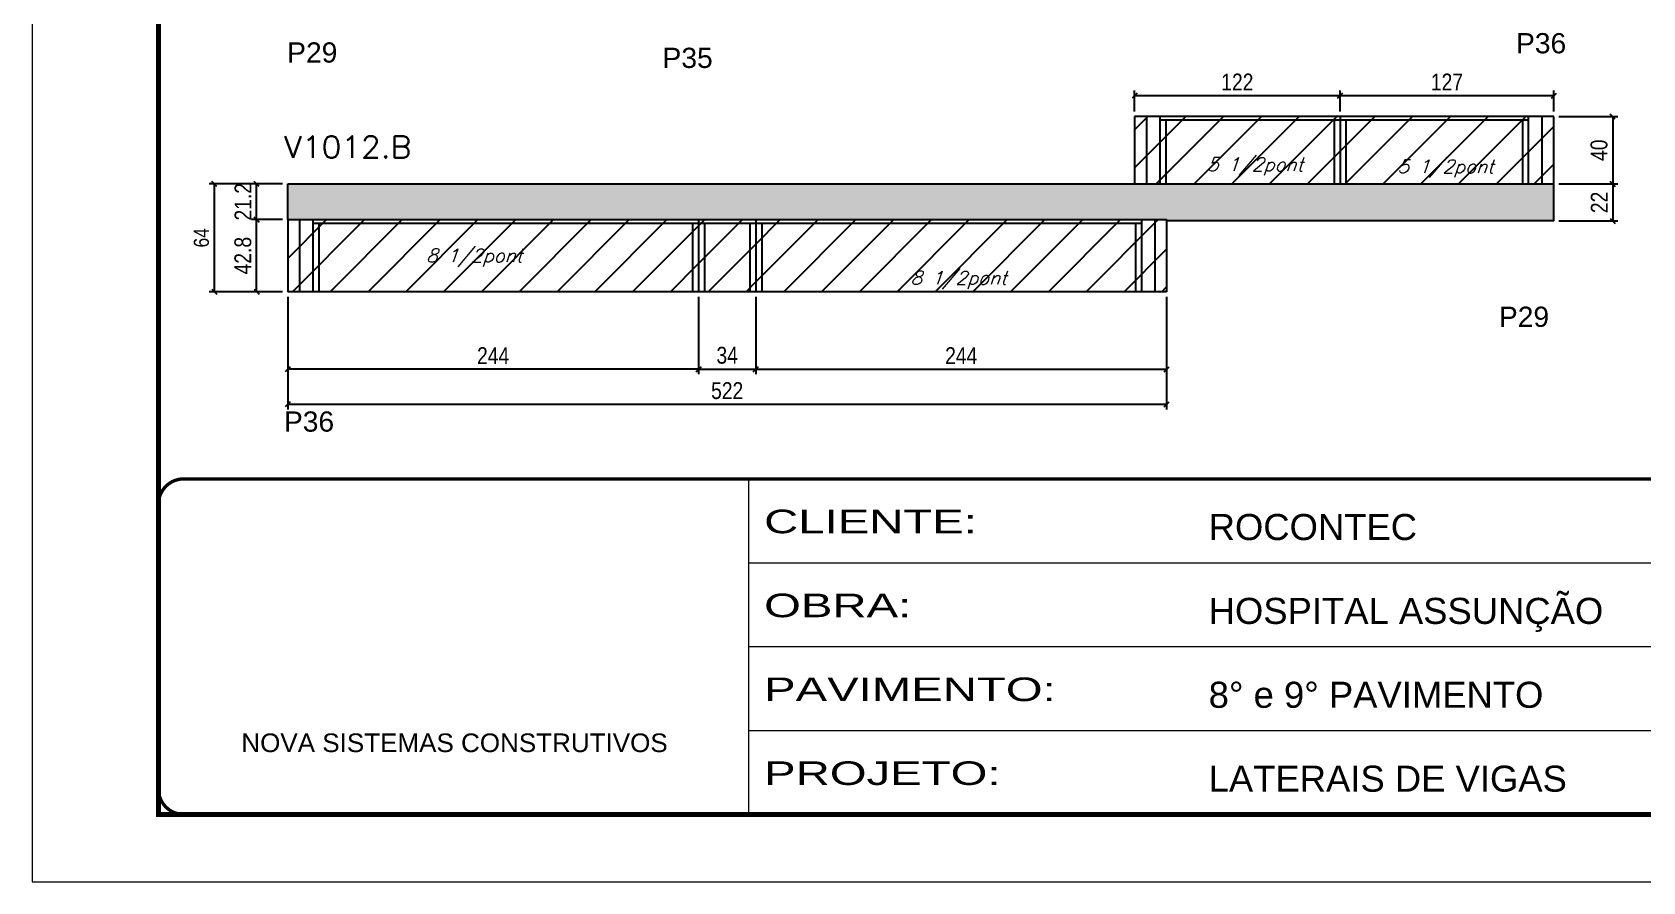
# Model space of a CAD drawing. Extents: x -20960 to -5926, y -2106 to 21915.
# Drawn here: x -12207 to -11250, y 16271 to 16776 of the extents above; entities that cross this region are included whole.
import ezdxf

# ---------------------------------------------------------------- set-up
doc = ezdxf.new("R2010")
doc.units = 0
doc.linetypes.add('CONTINUO', pattern=[0])
doc.linetypes.add('DASHED', pattern=[0.75, 0.5, -0.25])
for name, color, linetype in [('5', 5, 'Continuous'), ('COTA', 241, 'Continuous'), ('Painéis', 200, 'Continuous'), ('Reaproveitamento', 251, 'Continuous'), ('SARR_2.2x7', 40, 'Continuous'), ('SARR_3.5x7', 81, 'Continuous'), ('texto', 7, 'Continuous')]:
    doc.layers.add(name, color=color, linetype=linetype)
for name, color, linetype, lineweight in [('Folhas', 255, 'Continuous', 9), ('SARRAFO DE PRESSAO', 251, 'DASHED', 9), ('Texto Seção', 7, 'Continuous', 15)]:
    doc.layers.add(name, color=color, linetype=linetype, lineweight=lineweight)
doc.styles.add('ARIAL', font='arial.ttf')
doc.styles.add('COTA TECNICA', font='techl___.ttf', dxfattribs={"height": 10})
doc.styles.add('COTA TECNICA-50', font='techl___.ttf', dxfattribs={"height": 9})
doc.styles.add('REGUA-120', font='ROMANS.shx', dxfattribs={"height": 15})
doc.styles.add('Romans', font='romans.shx')
doc.styles.get("Standard").update_dxf_attribs({"font": 'arial.ttf'})
doc.styles.add('Tecnologia', font='')
doc.styles.get('Tecnologia').set_extended_font_data('Forgotten Futurist')
doc.dimstyles.new('COTA PAINEL-50', dxfattribs={"dimtxt": 9, "dimasz": 3, "dimexe": 3, "dimexo": 3, "dimgap": 3, "dimtad": 1, "dimdec": 1, "dimzin": 12, "dimdsep": 46, "dimtxsty": 'COTA TECNICA-50', "dimblk1": 'OBLIQUE', "dimblk2": 'OBLIQUE', "dimsah": 1, "dimcen": 0.9, "dimclrd": 4, "dimclre": 4, "dimclrt": 240, "dimadec": 1, "dimazin": 3, "dimtfac": 1, "dimtdec": 1, "dimtmove": 0, "dimatfit": 3, "dimfxl": 1, "dimtolj": 1, "dimtzin": 12, "dimarcsym": 0})
doc.dimstyles.new('PAINEL', dxfattribs={"dimtxt": 10, "dimasz": 3, "dimexe": 3, "dimexo": 3, "dimgap": 3, "dimtad": 1, "dimdec": 1, "dimzin": 12, "dimdsep": 46, "dimtxsty": 'COTA TECNICA', "dimblk1": 'OBLIQUE', "dimblk2": 'OBLIQUE', "dimsah": 1, "dimcen": 0.9, "dimclrd": 4, "dimclre": 4, "dimclrt": 240, "dimadec": 1, "dimazin": 3, "dimtfac": 1, "dimtdec": 1, "dimtmove": 0, "dimatfit": 3, "dimfxl": 1, "dimtolj": 1, "dimtzin": 12, "dimarcsym": 0})
pattern_1 = [(45, (-1598.5, 0), (-11.22532, 11.22532), [])]

# ---------------------------------------------------------------- blocks, each defined once
blk = doc.blocks.new('9999999999')
at = {"color": 30, "linetype": 'CONTINUO'}
for p, q in [((98564.56, 34230.21), (98564.56, 34429.45)), ((98564.56, 34379.64), (99583.98, 34379.64)), ((98564.56, 34329.83), (99487.98, 34329.83)), ((98564.56, 34280.02), (99487.98, 34280.02))]:
    blk.add_line(p, q, dxfattribs=at)
at = {"color": 30, "linetype": 'CONTINUO', "const_width": 2}
blk.add_lwpolyline([(99583.98, 34230.21), (99583.98, 34414.45, 0.414214), (99568.98, 34429.45), (98228.98, 34429.45, 0.414214), (98213.98, 34414.45), (98213.98, 34245.21, 0.414214), (98228.98, 34230.21), (99583.98, 34230.21)], format="xyb", dxfattribs=at)
at = {"layer": 'Folhas'}
blk.add_lwpolyline([(98138.98, 34190.21), (99623.98, 34190.21), (99623.98, 35240.21), (98138.98, 35240.21)], close=True, dxfattribs=at)
at = {"layer": 'Folhas', "color": 30, "const_width": 3}
blk.add_lwpolyline([(98213.98, 34230.21), (99583.98, 34230.21), (99583.98, 35200.21), (98213.98, 35200.21)], close=True, dxfattribs=at)
at = {"color": 7, "linetype": 'Continuous', "ltscale": 5, "style": 'ARIAL'}
for s, height, p in [('ROCONTEC', 15.483, (98837.68, 34393.13)), ('HOSPITAL ASSUNÇÃO', 15.4829, (98837.68, 34343.32)), ('8° e 9° PAVIMENTO', 15.4829, (98837.68, 34293.51)), ('NOVA SISTEMAS CONSTRUTIVOS', 11.0592, (98263.19, 34267.21)), ('LATERAIS DE VIGAS', 15.4829, (98837.68, 34243.7))]:
    blk.add_text(s, height=height, dxfattribs=at).set_placement(p)
at = {"layer": 'Folhas', "color": 7, "style": 'Tecnologia', "width": 1.5}
for s, p in [('CLIENTE:', (98573.65, 34397.17)), ('OBRA:', (98573.65, 34347.31)), ('PAVIMENTO:', (98573.65, 34297.5)), ('PROJETO:', (98573.65, 34247.69))]:
    blk.add_text(s, height=14, dxfattribs=at).set_placement(p)
blk = doc.blocks.new('_Oblique')
at = {"color": 0, "linetype": 'ByBlock', "lineweight": -2}
blk.add_line((-0.5, -0.5), (0.5, 0.5), dxfattribs=at)
blk = doc.blocks.new('*D6842')
at = {"layer": 'COTA', "color": 4, "linetype": 'ByBlock', "lineweight": -2, "transparency": 16777216}
for p, q in [((-12055.27, 16618.5), (-12055.27, 16572.47)), ((-11811.27, 16618.5), (-11811.27, 16572.47)), ((-11811.27, 16575.47), (-12055.27, 16575.47))]:
    blk.add_line(p, q, dxfattribs=at)
at = {"layer": 'Defpoints', "color": 0, "linetype": 'ByBlock', "transparency": 16777216}
for p in [(-12055.27, 16621.5), (-11811.27, 16621.5), (-12055.27, 16575.47)]:
    blk.add_point(p, dxfattribs=at)
at = {"layer": 'COTA', "color": 4, "linetype": 'ByBlock', "lineweight": -2, "transparency": 16777216, "xscale": 3, "yscale": 3, "zscale": 3, "rotation": 180}
blk.add_blockref('_Oblique', (-12055.27, 16575.47), dxfattribs=at)
at = {"layer": 'COTA', "color": 4, "linetype": 'ByBlock', "lineweight": -2, "transparency": 16777216, "xscale": 3, "yscale": 3, "zscale": 3}
blk.add_blockref('_Oblique', (-11811.27, 16575.47), dxfattribs=at)
at = {"layer": 'COTA', "color": 240, "linetype": 'ByBlock', "transparency": 16777216, "insert": (-11933.27, 16583.55), "char_height": 10, "attachment_point": 5, "style": 'COTA TECNICA'}
blk.add_mtext('\\A1;244', dxfattribs=at)
blk = doc.blocks.new('*D6843')
at = {"layer": 'COTA', "color": 4, "linetype": 'ByBlock', "lineweight": -2, "transparency": 16777216}
for p, q in [((-11811.27, 16618.5), (-11811.27, 16572.47)), ((-11777.27, 16618.5), (-11777.27, 16572.47)), ((-11811.27, 16575.47), (-11777.27, 16575.47))]:
    blk.add_line(p, q, dxfattribs=at)
at = {"layer": 'Defpoints', "color": 0, "linetype": 'ByBlock', "transparency": 16777216}
for p in [(-11811.27, 16621.5), (-11777.27, 16621.5), (-11777.27, 16575.47)]:
    blk.add_point(p, dxfattribs=at)
at = {"layer": 'COTA', "color": 4, "linetype": 'ByBlock', "lineweight": -2, "transparency": 16777216, "xscale": 3, "yscale": 3, "zscale": 3, "rotation": 180}
blk.add_blockref('_Oblique', (-11811.27, 16575.47), dxfattribs=at)
at = {"layer": 'COTA', "color": 4, "linetype": 'ByBlock', "lineweight": -2, "transparency": 16777216, "xscale": 3, "yscale": 3, "zscale": 3}
blk.add_blockref('_Oblique', (-11777.27, 16575.47), dxfattribs=at)
at = {"layer": 'COTA', "color": 240, "linetype": 'ByBlock', "transparency": 16777216, "insert": (-11794.27, 16583.69), "char_height": 10, "attachment_point": 5, "style": 'COTA TECNICA'}
blk.add_mtext('\\A1;34', dxfattribs=at)
blk = doc.blocks.new('*D6853')
at = {"layer": 'COTA', "color": 4, "linetype": 'ByBlock', "lineweight": -2, "transparency": 16777216}
for p, q in [((-12058.27, 16664.3), (-12076.75, 16664.3)), ((-12073.75, 16621.5), (-12073.75, 16664.3)), ((-12058.27, 16621.5), (-12076.75, 16621.5))]:
    blk.add_line(p, q, dxfattribs=at)
at = {"layer": 'Defpoints', "color": 0, "linetype": 'ByBlock', "transparency": 16777216}
for p in [(-12073.75, 16664.3), (-12055.27, 16664.3), (-12055.27, 16621.5)]:
    blk.add_point(p, dxfattribs=at)
at = {"layer": 'COTA', "color": 4, "linetype": 'ByBlock', "lineweight": -2, "transparency": 16777216, "xscale": 3, "yscale": 3, "zscale": 3}
for p, rotation in [((-12073.75, 16664.3), 90), ((-12073.75, 16621.5), 270)]:
    blk.add_blockref('_Oblique', p, dxfattribs=dict(at, rotation=rotation))
at = {"layer": 'COTA', "color": 240, "linetype": 'ByBlock', "transparency": 16777216, "insert": (-12081.85, 16642.9), "char_height": 10, "attachment_point": 5, "rotation": 90, "style": 'COTA TECNICA'}
blk.add_mtext('\\A1;42.8', dxfattribs=at)
blk = doc.blocks.new('*D6854')
at = {"layer": 'COTA', "color": 4, "linetype": 'ByBlock', "lineweight": -2, "transparency": 16777216}
for p, q in [((-12058.27, 16685.5), (-12076.75, 16685.5)), ((-12073.75, 16664.3), (-12073.75, 16685.5)), ((-12058.27, 16664.3), (-12076.75, 16664.3))]:
    blk.add_line(p, q, dxfattribs=at)
at = {"layer": 'Defpoints', "color": 0, "linetype": 'ByBlock', "transparency": 16777216}
for p in [(-12073.75, 16685.5), (-12055.27, 16685.5), (-12055.27, 16664.3)]:
    blk.add_point(p, dxfattribs=at)
at = {"layer": 'COTA', "color": 4, "linetype": 'ByBlock', "lineweight": -2, "transparency": 16777216, "xscale": 3, "yscale": 3, "zscale": 3}
for p, rotation in [((-12073.75, 16685.5), 90), ((-12073.75, 16664.3), 270)]:
    blk.add_blockref('_Oblique', p, dxfattribs=dict(at, rotation=rotation))
at = {"layer": 'COTA', "color": 240, "linetype": 'ByBlock', "transparency": 16777216, "insert": (-12081.81, 16674.9), "char_height": 10, "attachment_point": 5, "rotation": 90, "style": 'COTA TECNICA'}
blk.add_mtext('\\A1;21.2', dxfattribs=at)
blk = doc.blocks.new('*D6869')
at = {"layer": 'COTA', "color": 4, "lineweight": -2, "ltscale": 25, "transparency": 16777216}
for p, q in [((-12055.27, 16618.5), (-12055.27, 16551.59)), ((-11533.27, 16618.5), (-11533.27, 16551.59)), ((-11533.27, 16554.59), (-12055.27, 16554.59))]:
    blk.add_line(p, q, dxfattribs=at)
at = {"layer": 'Defpoints', "color": 0, "ltscale": 25, "transparency": 16777216}
for p in [(-12055.27, 16621.5), (-11533.27, 16621.5), (-12055.27, 16554.59)]:
    blk.add_point(p, dxfattribs=at)
at = {"layer": 'COTA', "color": 4, "lineweight": -2, "ltscale": 25, "transparency": 16777216, "xscale": 3, "yscale": 3, "zscale": 3, "rotation": 180}
blk.add_blockref('_Oblique', (-12055.27, 16554.59), dxfattribs=at)
at = {"layer": 'COTA', "color": 4, "lineweight": -2, "ltscale": 25, "transparency": 16777216, "xscale": 3, "yscale": 3, "zscale": 3}
blk.add_blockref('_Oblique', (-11533.27, 16554.59), dxfattribs=at)
at = {"layer": 'COTA', "color": 240, "ltscale": 25, "transparency": 16777216, "insert": (-11794.27, 16562.7), "char_height": 10, "attachment_point": 5, "style": 'COTA TECNICA'}
blk.add_mtext('\\A1;522', dxfattribs=at)
blk = doc.blocks.new('*D6857')
at = {"layer": 'COTA', "color": 4, "lineweight": -2, "ltscale": 25, "transparency": 16777216}
for p, q in [((-11777.27, 16618.5), (-11777.27, 16572.47)), ((-11533.27, 16618.5), (-11533.27, 16572.47)), ((-11777.27, 16575.47), (-11533.27, 16575.47))]:
    blk.add_line(p, q, dxfattribs=at)
at = {"layer": 'Defpoints', "color": 0, "ltscale": 25, "transparency": 16777216}
for p in [(-11777.27, 16621.5), (-11533.27, 16621.5), (-11533.27, 16575.47)]:
    blk.add_point(p, dxfattribs=at)
at = {"layer": 'COTA', "color": 4, "lineweight": -2, "ltscale": 25, "transparency": 16777216, "xscale": 3, "yscale": 3, "zscale": 3, "rotation": 180}
blk.add_blockref('_Oblique', (-11777.27, 16575.47), dxfattribs=at)
at = {"layer": 'COTA', "color": 4, "lineweight": -2, "ltscale": 25, "transparency": 16777216, "xscale": 3, "yscale": 3, "zscale": 3}
blk.add_blockref('_Oblique', (-11533.27, 16575.47), dxfattribs=at)
at = {"layer": 'COTA', "color": 240, "ltscale": 25, "transparency": 16777216, "insert": (-11655.27, 16583.55), "char_height": 10, "attachment_point": 5, "style": 'COTA TECNICA'}
blk.add_mtext('\\A1;244', dxfattribs=at)
blk = doc.blocks.new('*D6870')
at = {"layer": 'COTA', "color": 4, "lineweight": -2, "ltscale": 25, "transparency": 16777216}
for p, q in [((-11300.27, 16725.5), (-11265.33, 16725.5)), ((-11268.33, 16725.5), (-11268.33, 16685.5)), ((-11300.27, 16685.5), (-11265.33, 16685.5))]:
    blk.add_line(p, q, dxfattribs=at)
at = {"layer": 'Defpoints', "color": 0, "ltscale": 25, "transparency": 16777216}
for p in [(-11303.27, 16725.5), (-11303.27, 16685.5), (-11268.33, 16685.5)]:
    blk.add_point(p, dxfattribs=at)
at = {"layer": 'COTA', "color": 4, "lineweight": -2, "ltscale": 25, "transparency": 16777216, "xscale": 3, "yscale": 3, "zscale": 3}
for p, rotation in [((-11268.33, 16725.5), 90), ((-11268.33, 16685.5), 270)]:
    blk.add_blockref('_Oblique', p, dxfattribs=dict(at, rotation=rotation))
at = {"layer": 'COTA', "color": 240, "ltscale": 25, "transparency": 16777216, "insert": (-11276.43, 16705.5), "char_height": 10, "attachment_point": 5, "rotation": 90, "style": 'COTA TECNICA'}
blk.add_mtext('\\A1;40', dxfattribs=at)
blk = doc.blocks.new('*D6871')
at = {"layer": 'COTA', "color": 4, "lineweight": -2, "ltscale": 25, "transparency": 16777216}
for p, q in [((-11300.27, 16685.5), (-11265.33, 16685.5)), ((-11268.33, 16685.5), (-11268.33, 16663.5)), ((-11300.27, 16663.5), (-11265.33, 16663.5))]:
    blk.add_line(p, q, dxfattribs=at)
at = {"layer": 'Defpoints', "color": 0, "ltscale": 25, "transparency": 16777216}
for p in [(-11303.27, 16685.5), (-11303.27, 16663.5), (-11268.33, 16663.5)]:
    blk.add_point(p, dxfattribs=at)
at = {"layer": 'COTA', "color": 4, "lineweight": -2, "ltscale": 25, "transparency": 16777216, "xscale": 3, "yscale": 3, "zscale": 3}
for p, rotation in [((-11268.33, 16685.5), 90), ((-11268.33, 16663.5), 270)]:
    blk.add_blockref('_Oblique', p, dxfattribs=dict(at, rotation=rotation))
at = {"layer": 'COTA', "color": 240, "ltscale": 25, "transparency": 16777216, "insert": (-11276.33, 16674.5), "char_height": 10, "attachment_point": 5, "rotation": 90, "style": 'COTA TECNICA'}
blk.add_mtext('\\A1;22', dxfattribs=at)
blk = doc.blocks.new('*D6872')
at = {"layer": 'COTA', "color": 4, "lineweight": -2, "ltscale": 25, "transparency": 16777216}
for p, q in [((-11552.27, 16728.5), (-11552.27, 16740.97)), ((-11430.27, 16728.5), (-11430.27, 16740.97)), ((-11552.27, 16737.97), (-11430.27, 16737.97))]:
    blk.add_line(p, q, dxfattribs=at)
at = {"layer": 'Defpoints', "color": 0, "ltscale": 25, "transparency": 16777216}
for p in [(-11430.27, 16737.97), (-11552.27, 16725.5), (-11430.27, 16725.5)]:
    blk.add_point(p, dxfattribs=at)
at = {"layer": 'COTA', "color": 4, "lineweight": -2, "ltscale": 25, "transparency": 16777216, "xscale": 3, "yscale": 3, "zscale": 3, "rotation": 180}
blk.add_blockref('_Oblique', (-11552.27, 16737.97), dxfattribs=at)
at = {"layer": 'COTA', "color": 4, "lineweight": -2, "ltscale": 25, "transparency": 16777216, "xscale": 3, "yscale": 3, "zscale": 3}
blk.add_blockref('_Oblique', (-11430.27, 16737.97), dxfattribs=at)
at = {"layer": 'COTA', "color": 240, "ltscale": 25, "transparency": 16777216, "insert": (-11491.27, 16746.03), "char_height": 10, "attachment_point": 5, "style": 'COTA TECNICA'}
blk.add_mtext('\\A1;122', dxfattribs=at)
blk = doc.blocks.new('*D6873')
at = {"layer": 'COTA', "color": 4, "lineweight": -2, "ltscale": 25, "transparency": 16777216}
for p, q in [((-11430.27, 16728.5), (-11430.27, 16740.97)), ((-11303.27, 16728.5), (-11303.27, 16740.97)), ((-11430.27, 16737.97), (-11303.27, 16737.97))]:
    blk.add_line(p, q, dxfattribs=at)
at = {"layer": 'Defpoints', "color": 0, "ltscale": 25, "transparency": 16777216}
for p in [(-11303.27, 16737.97), (-11430.27, 16725.5), (-11303.27, 16725.5)]:
    blk.add_point(p, dxfattribs=at)
at = {"layer": 'COTA', "color": 4, "lineweight": -2, "ltscale": 25, "transparency": 16777216, "xscale": 3, "yscale": 3, "zscale": 3, "rotation": 180}
blk.add_blockref('_Oblique', (-11430.27, 16737.97), dxfattribs=at)
at = {"layer": 'COTA', "color": 4, "lineweight": -2, "ltscale": 25, "transparency": 16777216, "xscale": 3, "yscale": 3, "zscale": 3}
blk.add_blockref('_Oblique', (-11303.27, 16737.97), dxfattribs=at)
at = {"layer": 'COTA', "color": 240, "ltscale": 25, "transparency": 16777216, "insert": (-11366.77, 16746.04), "char_height": 10, "attachment_point": 5, "style": 'COTA TECNICA'}
blk.add_mtext('\\A1;127', dxfattribs=at)
blk = doc.blocks.new('*D6868')
at = {"layer": 'COTA', "color": 4, "lineweight": -2, "transparency": 16777216}
for p, q in [((-12058.27, 16685.5), (-12101.9, 16685.5)), ((-12098.9, 16685.5), (-12098.9, 16621.5)), ((-12058.27, 16621.5), (-12101.9, 16621.5))]:
    blk.add_line(p, q, dxfattribs=at)
at = {"layer": 'Defpoints', "color": 0, "transparency": 16777216}
for p in [(-12055.27, 16685.5), (-12098.9, 16621.5), (-12055.27, 16621.5)]:
    blk.add_point(p, dxfattribs=at)
at = {"layer": 'COTA', "color": 4, "lineweight": -2, "transparency": 16777216, "xscale": 3, "yscale": 3, "zscale": 3}
for p, rotation in [((-12098.9, 16685.5), 90), ((-12098.9, 16621.5), 270)]:
    blk.add_blockref('_Oblique', p, dxfattribs=dict(at, rotation=rotation))
at = {"layer": 'COTA', "color": 240, "transparency": 16777216, "insert": (-12106.49, 16653.5), "char_height": 9, "attachment_point": 5, "rotation": 90, "style": 'COTA TECNICA-50'}
blk.add_mtext('\\A1;64', dxfattribs=at)

msp = doc.modelspace()

# ---------------------------------------------------------------- hatches: boundary and pattern name
at = {"layer": 'COTA', "linetype": 'ByBlock'}
h = msp.add_hatch(dxfattribs=at)
h.set_pattern_fill('AR-CONC', color=256, scale=0.03)
h.set_pattern_definition([(50, (-149774.684, -6845.5607), (5.46554007, -0.47817257), [0.5715, -6.2865]), (355, (-149774.684, -6845.561), (-1.05730264, 5.73170536), [0.4572, -5.02921753]), (100.4514447, (-149774.2284, -6845.6006), (4.40823741, 5.25353256), [0.48570026, -5.34270734]), (46.1842, (-149774.684, -6844.037), (8.13237123, -1.26126984), [0.85725, -9.42975]), (96.6355576, (-149774.006, -6844.142), (7.122124, 7.42278374), [0.7285507, -8.01406824]), (351.184151, (-149774.684, -6844.037), (7.122124, 7.42278374), [0.685799, -7.54379196]), (21, (-149773.922, -6844.4177), (4.54843174, -3.06795595), [0.5715, -6.2865]), (326, (-149773.922, -6844.418), (1.85406085, 5.52563898), [0.4572, -5.0292]), (71.451445, (-149773.543, -6844.6734), (6.40249258, 2.45768307), [0.48570026, -5.34269813]), (37.5, (-149774.684, -6845.5607), (0.092658098, 2.536651166), [0, -4.96824, 0, -5.1054, 0, -5.04825]), (7.5, (-149774.684, -6845.5607), (2.004589875, 3.005417245), [0, -2.91084, 0, -4.85394, 0, -1.92405]), (327.5, (-149776.3832, -6845.5607), (4.067717855, -0.17186232), [0, -1.905, 0, -5.9436, 0, -7.8867]), (317.5, (-149777.145, -6845.5607), (4.44387544, 0.76279473), [0, -2.4765, 0, -3.94716, 0, -5.6007])])
h.paths.add_polyline_path([(-11552.27, 16685.5), (-12055.27, 16685.5), (-12055.27, 16664.3), (-11533.27, 16664.3), (-11533.27, 16663.5), (-11303.27, 16663.5), (-11303.27, 16685.5)])
at = {"layer": 'Reaproveitamento', "transparency": 33554684}
h = msp.add_hatch(dxfattribs=at)
h.set_pattern_fill('ANSI31', color=256, scale=5)
h.set_pattern_definition(pattern_1)
h.paths.add_polyline_path([(-11430.27, 16725.5), (-11552.27, 16725.5), (-11552.27, 16685.5), (-11430.27, 16685.5)])
h.paths.add_polyline_path([(-11517.15, 16687.8), (-11449.54, 16687.8), (-11444.04, 16703.77), (-11511.65, 16703.77)], flags=24)
h = msp.add_hatch(dxfattribs=at)
h.set_pattern_fill('ANSI31', color=256, scale=5)
h.set_pattern_definition(pattern_1)
h.paths.add_polyline_path([(-11430.27, 16725.5), (-11430.27, 16685.5), (-11303.27, 16685.5), (-11303.27, 16725.5)])
h.paths.add_polyline_path([(-11404.01, 16686.57), (-11336.39, 16686.57), (-11330.89, 16702.54), (-11398.51, 16702.54)], flags=24)
h = msp.add_hatch(dxfattribs=at)
h.set_pattern_fill('ANSI31', color=256, scale=5)
h.set_pattern_definition(pattern_1)
h.paths.add_polyline_path([(-11811.27, 16621.5), (-11811.27, 16664.3), (-12055.27, 16664.3), (-12055.27, 16621.5)])
h = msp.add_hatch(dxfattribs=at)
h.set_pattern_fill('ANSI31', color=256, scale=5)
h.set_pattern_definition(pattern_1)
h.paths.add_polyline_path([(-11811.27, 16621.5), (-11777.27, 16621.5), (-11777.27, 16664.3), (-11811.27, 16664.3)])
h = msp.add_hatch(dxfattribs=at)
h.set_pattern_fill('ANSI31', color=256, scale=5)
h.set_pattern_definition(pattern_1)
h.paths.add_polyline_path([(-11533.27, 16621.5), (-11533.27, 16664.3), (-11777.27, 16664.3), (-11777.27, 16621.5)])

# ---------------------------------------------------------------- linework, layer by layer
at = {"layer": 'COTA', "linetype": 'ByBlock'}
for p, q in [((-12055.27, 16664.3), (-12055.27, 16685.5)), ((-12055.27, 16685.5), (-11552.27, 16685.5)), ((-11303.27, 16663.5), (-11303.27, 16685.5)), ((-11303.27, 16663.5), (-11533.27, 16663.5))]:
    msp.add_line(p, q, dxfattribs=at)
at = {"layer": 'Painéis', "ltscale": 25}
for p, q in [((-11303.27, 16725.5), (-11552.27, 16725.5)), ((-11552.27, 16725.5), (-11552.27, 16685.5)), ((-11430.27, 16725.5), (-11430.27, 16685.5)), ((-11303.27, 16685.5), (-11303.27, 16725.5)), ((-11552.27, 16685.5), (-11303.27, 16685.5)), ((-12055.27, 16664.3), (-11533.27, 16664.3)), ((-11533.27, 16664.3), (-11533.27, 16621.5))]:
    msp.add_line(p, q, dxfattribs=at)
at = {"layer": 'Painéis', "linetype": 'ByBlock'}
for p, q in [((-12055.27, 16664.3), (-11548.27, 16664.3)), ((-12055.27, 16664.3), (-12055.27, 16621.5)), ((-11811.27, 16664.3), (-11811.27, 16621.5)), ((-11777.27, 16664.3), (-11777.27, 16621.5)), ((-11548.27, 16664.3), (-11533.27, 16664.3)), ((-11533.27, 16621.5), (-12055.27, 16621.5))]:
    msp.add_line(p, q, dxfattribs=at)
at = {"layer": 'SARR_2.2x7', "linetype": 'Continuous'}
for p, q in [((-11545.27, 16725.5), (-11545.27, 16685.5)), ((-11318.27, 16723.3), (-11537.27, 16723.3)), ((-11310.27, 16685.5), (-11310.27, 16725.5)), ((-12048.27, 16664.3), (-12048.27, 16621.5)), ((-11540.27, 16664.3), (-11540.27, 16621.5)), ((-12040.27, 16662.1), (-11548.27, 16662.1))]:
    msp.add_line(p, q, dxfattribs=at)
at = {"layer": 'SARR_3.5x7'}
for p, q in [((-11537.27, 16725.5), (-11537.27, 16685.5)), ((-11533.77, 16723.3), (-11533.77, 16685.5)), ((-11433.77, 16723.3), (-11433.77, 16685.5)), ((-11426.77, 16723.3), (-11426.77, 16685.5)), ((-11321.77, 16685.5), (-11321.77, 16723.3)), ((-11318.27, 16685.5), (-11318.27, 16725.5)), ((-12040.27, 16664.3), (-12040.27, 16621.5)), ((-11548.27, 16664.3), (-11548.27, 16621.5)), ((-11548.27, 16664.3), (-11548.27, 16621.5)), ((-12036.77, 16662.1), (-12036.77, 16621.5)), ((-11814.77, 16662.1), (-11814.77, 16621.5)), ((-11807.77, 16662.1), (-11807.77, 16621.5)), ((-11780.77, 16662.1), (-11780.77, 16621.5)), ((-11773.77, 16662.1), (-11773.77, 16621.5)), ((-11551.77, 16662.1), (-11551.77, 16621.5))]:
    msp.add_line(p, q, dxfattribs=at)

# ---------------------------------------------------------------- block references
at = {"layer": 'SARRAFO DE PRESSAO', "color": 6, "linetype": 'ByBlock'}
msp.add_blockref('9999999999', (-110345.98, -17919.11), dxfattribs=at)

# ---------------------------------------------------------------- texts
at = {"layer": '5', "linetype": 'Continuous'}
for s, p in [('P29', (-12055.58, 16757.55)), ('P36', (-11325.77, 16763.05)), ('P35', (-11832.66, 16754.36)), ('P29', (-11335.93, 16600.61)), ('P36', (-12057.51, 16538.39))]:
    msp.add_text(s, height=12, rotation=359.99996, dxfattribs=at).set_placement(p)
at = {"layer": 'texto', "color": 2, "char_height": 8, "attachment_point": 5, "style": 'Romans'}
for s, insert in [('{\\Q19;\\C256;5 1/2pont}', (-11480.79, 16695.79)), ('{\\Q19;\\C256;5 1/2pont}', (-11367.64, 16694.56)), ('{\\Q19;\\C256;8 1/2pont}', (-11944.54, 16641.62)), ('{\\Q19;\\C256;8 1/2pont}', (-11656.83, 16628.37))]:
    msp.add_mtext(s, dxfattribs=dict(at, insert=insert))
at = {"layer": 'Texto Seção', "style": 'REGUA-120', "width": 1.05}
msp.add_text('V1012.B', height=13, dxfattribs=at).set_placement((-12057.33, 16700.94))

# ---------------------------------------------------------------- dimensions: what is measured, and where the dimension line sits
at = {"layer": 'COTA', "ltscale": 25}
for base, p1, p2, picture, middle in [((-11430.27, 16737.97), (-11552.27, 16725.5), (-11430.27, 16725.5), '*D6872', (-11491.27, 16746.03)), ((-12055.27, 16554.59), (-11533.27, 16621.5), (-12055.27, 16621.5), '*D6869', (-11794.27, 16562.7)), ((-11533.27, 16575.47), (-11777.27, 16621.5), (-11533.27, 16621.5), '*D6857', (-11655.27, 16583.55))]:
    dim = msp.add_linear_dim(base=base, p1=p1, p2=p2, dimstyle='PAINEL', dxfattribs=at)
    dim.commit()
    dim.dimension.update_dxf_attribs({"geometry": picture, "text_midpoint": middle})
dim = msp.add_linear_dim(base=(-11303.27, 16737.97), p1=(-11430.27, 16725.5), p2=(-11303.27, 16725.5), dimstyle='PAINEL', override={"dimtmove": 1}, dxfattribs=at)
dim.commit()
dim.dimension.update_dxf_attribs({"geometry": '*D6873', "text_midpoint": (-11366.77, 16746.04)})
for base, p1, p2, picture, middle in [((-11268.33, 16685.5), (-11303.27, 16725.5), (-11303.27, 16685.5), '*D6870', (-11276.43, 16705.5)), ((-11268.33, 16663.5), (-11303.27, 16685.5), (-11303.27, 16663.5), '*D6871', (-11276.33, 16674.5))]:
    dim = msp.add_linear_dim(base=base, p1=p1, p2=p2, angle=90, dimstyle='PAINEL', dxfattribs=at)
    dim.commit()
    dim.dimension.update_dxf_attribs({"geometry": picture, "text_midpoint": middle})
at = {"layer": 'COTA', "color": 1}
dim = msp.add_linear_dim(base=(-12098.9, 16621.5), p1=(-12055.27, 16685.5), p2=(-12055.27, 16621.5), angle=90, dimstyle='COTA PAINEL-50', dxfattribs=at)
dim.commit()
dim.dimension.update_dxf_attribs({"geometry": '*D6868', "text_midpoint": (-12106.49, 16653.5)})
at = {"layer": 'COTA', "linetype": 'ByBlock'}
for base, p1, p2, picture, middle in [((-12073.75, 16685.5), (-12055.27, 16664.3), (-12055.27, 16685.5), '*D6854', (-12073.75, 16674.9)), ((-12073.75, 16664.3), (-12055.27, 16621.5), (-12055.27, 16664.3), '*D6853', (-12073.75, 16642.9))]:
    dim = msp.add_linear_dim(base=base, p1=p1, p2=p2, angle=90, dimstyle='PAINEL', dxfattribs=at)
    dim.commit()
    dim.dimension.update_dxf_attribs({"geometry": picture, "text_midpoint": middle, "dimtype": 160})
dim = msp.add_linear_dim(base=(-12055.27, 16575.47), p1=(-11811.27, 16621.5), p2=(-12055.27, 16621.5), dimstyle='PAINEL', dxfattribs=at)
dim.commit()
dim.dimension.update_dxf_attribs({"geometry": '*D6842', "text_midpoint": (-11933.27, 16575.47), "dimtype": 160})
dim = msp.add_linear_dim(base=(-11777.27, 16575.47), p1=(-11811.27, 16621.5), p2=(-11777.27, 16621.5), dimstyle='PAINEL', dxfattribs=at)
dim.commit()
dim.dimension.update_dxf_attribs({"geometry": '*D6843', "text_midpoint": (-11794.27, 16583.69)})

doc.saveas('drawing.dxf')
